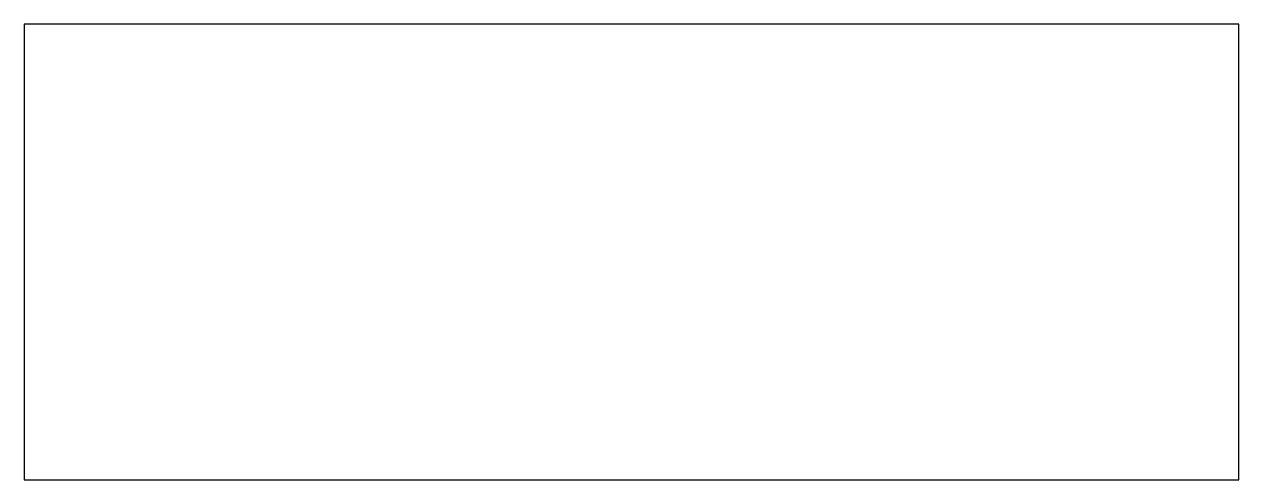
# Model space of a CAD drawing. Header units: metres. Extents: x 35168 to 37088, y 4383 to 5103.
import ezdxf

# ---------------------------------------------------------------- set-up
doc = ezdxf.new("R2010")
doc.units = ezdxf.units.M
doc.layers.add('LAYER1', color=1, linetype='Continuous')

msp = doc.modelspace()

# ---------------------------------------------------------------- linework, layer by layer
at = {"layer": 'LAYER1'}
for p, q in [((35167.93, 5103.26), (35167.93, 4383.26)), ((37087.93, 5103.26), (35167.93, 5103.26)), ((37087.93, 4383.26), (37087.93, 5103.26)), ((35167.93, 4383.26), (37087.93, 4383.26))]:
    msp.add_line(p, q, dxfattribs=at)

doc.saveas('drawing.dxf')
